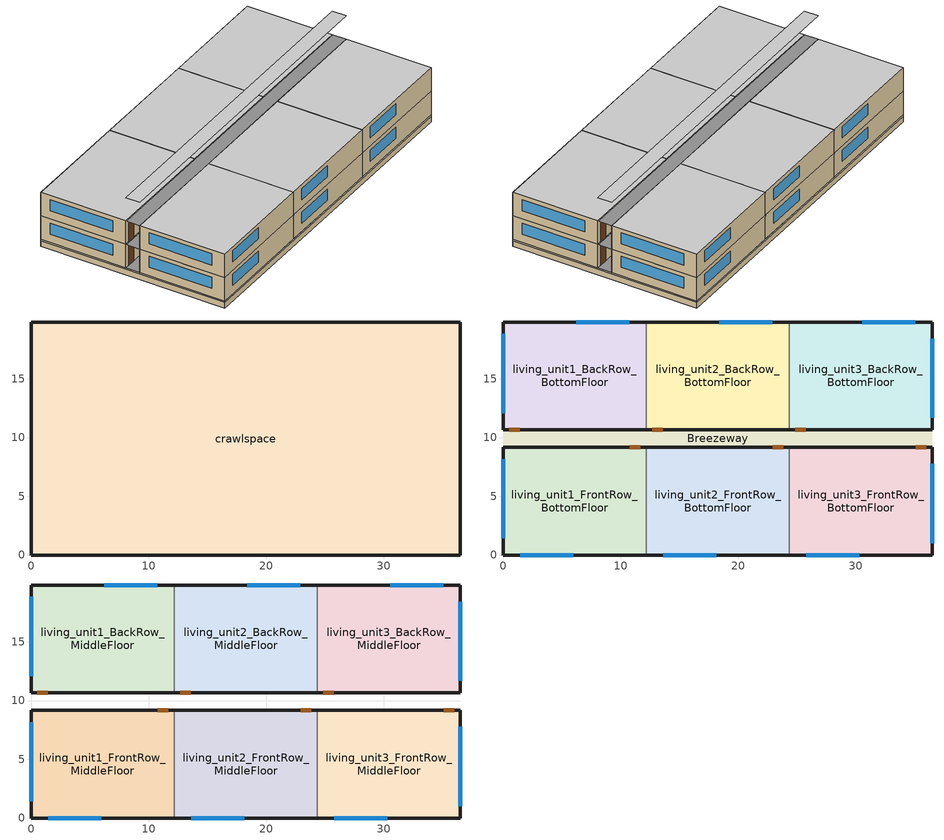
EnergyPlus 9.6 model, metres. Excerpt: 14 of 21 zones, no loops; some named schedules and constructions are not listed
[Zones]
crawlspace
 floor ground (Interior Floor): 36.54,0 0,0 0,19.82 36.54,19.82 z-0.61
 wall outside (Crawl Wall): 0,0 36.54,0 36.54,19.84 0,19.84 0,0 z0:0.15
 wall ground (Crawl Wall): 0,0 36.54,0 36.54,19.84 0,19.84 0,0 z-0.61:0
living_unit1_FrontRow_BottomFloor
 floor to crawlspace (Exterior Floor): 12.18,0 0,0 0,9.16 12.18,9.16 z0.15
 wall outside (Exterior Wall): 12.18,9.16 0,9.16 0,0 12.18,0 z0.15:2.74
 wall to living_unit2_FrontRow_BottomFloor (interiorwall): 12.18,0 12.18,9.16 z0.15:2.74
 window (Exterior Window): 1.46,0 5.96,0 / 0,8.16 0,1.41 z1.07:2.29
 door (Exterior Door): 11.68,9.16 10.76,9.16 z0.15:2.29
living_unit2_FrontRow_BottomFloor
 floor to crawlspace (Exterior Floor): 24.36,0 12.18,0 12.18,9.16 24.36,9.16 z0.15
 wall outside (Exterior Wall): 12.18,0 24.36,0 / 24.36,9.16 12.18,9.16 z0.15:2.74
 wall to living_unit3_FrontRow_BottomFloor (interiorwall): 24.36,0 24.36,9.16 z0.15:2.74
 window (Exterior Window): 13.64,0 18.14,0 z1.07:2.29
 door (Exterior Door): 23.86,9.16 22.94,9.16 z0.15:2.29
living_unit3_FrontRow_BottomFloor
 floor to crawlspace (Exterior Floor): 36.54,0 24.36,0 24.36,9.16 36.54,9.16 z0.15
 wall outside (Exterior Wall): 24.36,0 36.54,0 36.54,9.16 24.36,9.16 z0.15:2.74
 window (Exterior Window): 36.54,1 36.54,7.75 / 25.82,0 30.32,0 z1.07:2.29
 door (Exterior Door): 36.04,9.16 35.12,9.16 z0.15:2.29
living_unit1_BackRow_BottomFloor
 floor to crawlspace (Exterior Floor): 12.18,10.68 0,10.68 0,19.84 12.18,19.84 z0.15
 wall outside (Exterior Wall): 12.18,19.84 0,19.84 0,10.68 12.18,10.68 z0.15:2.74
 wall to living_unit2_BackRow_BottomFloor (interiorwall): 12.18,10.68 12.18,19.84 z0.15:2.74
 window (Exterior Window): 10.72,19.84 6.22,19.84 / 0,18.84 0,12.09 z1.07:2.29
 door (Exterior Door): 0.5,10.68 1.41,10.68 z0.15:2.29
living_unit2_BackRow_BottomFloor
 floor to crawlspace (Exterior Floor): 24.36,10.68 12.18,10.68 12.18,19.84 24.36,19.84 z0.15
 wall outside (Exterior Wall): 12.18,10.68 24.36,10.68 / 24.36,19.84 12.18,19.84 z0.15:2.74
 wall to living_unit3_BackRow_BottomFloor (interiorwall): 24.36,10.68 24.36,19.84 z0.15:2.74
 window (Exterior Window): 22.9,19.84 18.4,19.84 z1.07:2.29
 door (Exterior Door): 12.68,10.68 13.59,10.68 z0.15:2.29
living_unit3_BackRow_BottomFloor
 floor to crawlspace (Exterior Floor): 36.54,10.68 24.36,10.68 24.36,19.84 36.54,19.84 z0.15
 wall outside (Exterior Wall): 24.36,10.68 36.54,10.68 36.54,19.84 24.36,19.84 z0.15:2.74
 window (Exterior Window): 36.54,11.68 36.54,18.43 / 35.08,19.84 30.58,19.84 z1.07:2.29
 door (Exterior Door): 24.86,10.68 25.77,10.68 z0.15:2.29
Breezeway
 floor outside (Exterior Floor): 36.54,9.16 0,9.16 0,10.68 36.54,10.68 z0.15; 36.54,9.16 0,9.16 0,10.68 36.54,10.68 z2.74; 36.54,9.16 0,9.16 0,10.68 36.54,10.68 z5.33
 ceiling to attic (Interior Ceiling): 0,9.16 36.54,9.16 36.54,10.68 0,10.68 z7.92
living_unit1_FrontRow_MiddleFloor
 floor to living_unit1_FrontRow_BottomFloor (ceiling-floor-layer): 12.18,0 0,0 0,9.16 12.18,9.16 z2.74
 wall outside (Exterior Wall): 12.18,9.16 0,9.16 0,0 12.18,0 z2.74:5.33
 wall to living_unit2_FrontRow_MiddleFloor (interiorwall): 12.18,0 12.18,9.16 z2.74:5.33
 window (Exterior Window): 1.46,0 5.96,0 / 0,8.16 0,1.41 z3.66:4.88
 door (Exterior Door): 11.68,9.16 10.76,9.16 z2.74:4.88
 ceiling to living_unit1_FrontRow_TopFloor (ceiling-floor-layer): 0,0 12.18,0 12.18,9.16 0,9.16 z5.33
living_unit2_FrontRow_MiddleFloor
 floor to living_unit2_FrontRow_BottomFloor (ceiling-floor-layer): 24.36,0 12.18,0 12.18,9.16 24.36,9.16 z2.74
 wall outside (Exterior Wall): 12.18,0 24.36,0 / 24.36,9.16 12.18,9.16 z2.74:5.33
 wall to living_unit3_FrontRow_MiddleFloor (interiorwall): 24.36,0 24.36,9.16 z2.74:5.33
 window (Exterior Window): 13.64,0 18.14,0 z3.66:4.88
 door (Exterior Door): 23.86,9.16 22.94,9.16 z2.74:4.88
 ceiling to living_unit2_FrontRow_TopFloor (ceiling-floor-layer): 12.18,0 24.36,0 24.36,9.16 12.18,9.16 z5.33
living_unit3_FrontRow_MiddleFloor
 floor to living_unit3_FrontRow_BottomFloor (ceiling-floor-layer): 36.54,0 24.36,0 24.36,9.16 36.54,9.16 z2.74
 wall outside (Exterior Wall): 24.36,0 36.54,0 36.54,9.16 24.36,9.16 z2.74:5.33
 window (Exterior Window): 36.54,1 36.54,7.75 / 25.82,0 30.32,0 z3.66:4.88
 door (Exterior Door): 36.04,9.16 35.12,9.16 z2.74:4.88
 ceiling to living_unit3_FrontRow_TopFloor (ceiling-floor-layer): 24.36,0 36.54,0 36.54,9.16 24.36,9.16 z5.33
living_unit1_BackRow_MiddleFloor
 floor to living_unit1_BackRow_BottomFloor (ceiling-floor-layer): 12.18,10.68 0,10.68 0,19.84 12.18,19.84 z2.74
 wall outside (Exterior Wall): 12.18,19.84 0,19.84 0,10.68 12.18,10.68 z2.74:5.33
 wall to living_unit2_BackRow_MiddleFloor (interiorwall): 12.18,10.68 12.18,19.84 z2.74:5.33
 window (Exterior Window): 10.72,19.84 6.22,19.84 / 0,18.84 0,12.09 z3.66:4.88
 door (Exterior Door): 0.5,10.68 1.41,10.68 z2.74:4.88
 ceiling to living_unit1_BackRow_TopFloor (ceiling-floor-layer): 0,10.68 12.18,10.68 12.18,19.84 0,19.84 z5.33
living_unit2_BackRow_MiddleFloor
 floor to living_unit2_BackRow_BottomFloor (ceiling-floor-layer): 24.36,10.68 12.18,10.68 12.18,19.84 24.36,19.84 z2.74
 wall outside (Exterior Wall): 12.18,10.68 24.36,10.68 / 24.36,19.84 12.18,19.84 z2.74:5.33
 wall to living_unit3_BackRow_MiddleFloor (interiorwall): 24.36,10.68 24.36,19.84 z2.74:5.33
 window (Exterior Window): 22.9,19.84 18.4,19.84 z3.66:4.88
 door (Exterior Door): 12.68,10.68 13.59,10.68 z2.74:4.88
 ceiling to living_unit2_BackRow_TopFloor (ceiling-floor-layer): 12.18,10.68 24.36,10.68 24.36,19.84 12.18,19.84 z5.33
living_unit3_BackRow_MiddleFloor
 floor to living_unit3_BackRow_BottomFloor (ceiling-floor-layer): 36.54,10.68 24.36,10.68 24.36,19.84 36.54,19.84 z2.74
 wall outside (Exterior Wall): 24.36,10.68 36.54,10.68 36.54,19.84 24.36,19.84 z2.74:5.33
 window (Exterior Window): 36.54,11.68 36.54,18.43 / 35.08,19.84 30.58,19.84 z3.66:4.88
 door (Exterior Door): 24.86,10.68 25.77,10.68 z2.74:4.88
 ceiling to living_unit3_BackRow_TopFloor (ceiling-floor-layer): 24.36,10.68 36.54,10.68 36.54,19.84 24.36,19.84 z5.33
[Building]
US+MF+CZ5B+hp+crawlspace+IECC_2021: North Axis {deg}=0; Terrain=Suburbs; Loads Convergence Tolerance Value {W}=0.04; Temperature Convergence Tolerance Value {deltaC}=0.4; Solar Distribution=FullExterior; Maximum Number of Warmup Days=25; Minimum Number of Warmup Days=6
[Site:Location]
Denver-Aurora-Buckley.AFB_CO_USA WMO=724695: Latitude {deg}=39.72; Longitude {deg}=-104.75; Time Zone {hr}=-7; Elevation {m}=1726
[SizingPeriod:DesignDay] Day of Month=21; Dry-Bulb Temperature Range Modifier Type=DefaultMultipliers; Humidity Condition Type=Wetbulb; Barometric Pressure {Pa}=82237; Rain Indicator=No; Snow Indicator=No; Daylight Saving Time Indicator=No
Name | Month | Day Type | Maximum Dry-Bulb Temperature {C} | Daily Dry-Bulb Temperature Range {deltaC} | Wetbulb or DewPoint at Maximum Dry-Bulb {C} | Wind Speed {m/s} | Wind Direction {deg} | Solar Model Indicator | Sky Clearness | ASHRAE Clear Sky Optical Depth for Beam Irradiance (taub) | ASHRAE Clear Sky Optical Depth for Diffuse Irradiance (taud)
Denver-Aurora-Buckley.AFB_CO_USA Ann Htg 99.6% Condns DB | 12 | WinterDesignDay | -17.9 | 0 | -17.9 | 2.5 | 180 | ASHRAEClearSky | 0
Denver-Aurora-Buckley.AFB_CO_USA Ann Clg .4% Condns DB=>MWB | 7 | SummerDesignDay | 33.9 | 14.8 | 15 | 3.6 | 30 | ASHRAETau |  | 0.423 | 2.02
[Site:WaterMainsTemperature]
Calculation Method=Correlation; Annual Average Outdoor Air Temperature {C}=9.95; Maximum Difference In Monthly Average Outdoor Air Temperatures {deltaC}=23.7
[Material]
Name | Roughness | Thickness {m} | Conductivity {W/m-K} | Density {kg/m3} | Specific Heat {J/kg-K} | Thermal Absorptance | Solar Absorptance | Visible Absorptance
sheathing_consol_layer | Rough | 0.031115 | 0.035329 | 20.1 | 1465.415
ceil_consol_layer | Rough | 0.566491 | 0.0617176 | 41.9286 | 776.251
floor_consol_layer | Rough | 0.23495 | 0.0515515 | 55.074 | 916.9311
wall_consol_layer | Rough | 0.1397 | 0.057165 | 120.801 | 1036.26
Concrete_4in | Rough | 0.101498 | 1.312098 | 2242.8 | 465.2
syn_stucco | MediumSmooth | 0.003048 | 8.65E-02 | 400 | 878.64
Drywall_1/2in | MediumSmooth | 0.0127 | 0.16009 | 800.923 | 1087.84
OSB_5/8in | MediumSmooth | 0.015875 | 0.1163 | 544.627 | 1213.36
OSB_7/16in | MediumSmooth | 0.0111125 | 0.1163 | 544.627 | 1213.36
Plywood_3/4in | Rough | 0.01905 | 0.115458 | 544.68 | 674.54 | 0.9 | 0.7 | 0.7
Lumber_2x4 | Rough | 0.0890016 | 0.115458 | 512.64 | 767.58 | 0.9 | 0.7 | 0.7
Carpet_n_pad | MediumSmooth | 0.0254001 | 0.0601314 | 32.0369 | 836.8 | 0.9 | 0.7 | 0.7
door_const | Smooth | 0.0422696 | 0.0720096 | 512.64 | 767.58
[WindowMaterial:SimpleGlazingSystem]
Glass: U-Factor {W/m2-K}=1.70358; Solar Heat Gain Coefficient=0.3344; Visible Transmittance=0.88
[Construction]
Exterior Wall: syn_stucco, sheathing_consol_layer, OSB_7/16in, wall_consol_layer, Drywall_1/2in
ceiling-floor-layer: Lumber_2x4
Exterior Floor: floor_consol_layer, Plywood_3/4in, Carpet_n_pad
Interior Floor: Plywood_3/4in, Carpet_n_pad
Interior Ceiling: ceil_consol_layer, Drywall_1/2in
interiorwall: Drywall_1/2in, OSB_5/8in, Drywall_1/2in
Exterior Window: Glass
Exterior Door: door_const
crawl wall: Concrete_4in
[Zone] Multiplier=1
crawlspace; Breezeway; living_unit1_FrontRow_BottomFloor; living_unit2_FrontRow_BottomFloor; living_unit3_FrontRow_BottomFloor; living_unit1_BackRow_BottomFloor; living_unit2_BackRow_BottomFloor; living_unit3_BackRow_BottomFloor; living_unit1_FrontRow_MiddleFloor; living_unit2_FrontRow_MiddleFloor; living_unit3_FrontRow_MiddleFloor; living_unit1_BackRow_MiddleFloor; living_unit2_BackRow_MiddleFloor; living_unit3_BackRow_MiddleFloor
[WindowShadingControl] Shading Type=InteriorBlind; Construction with Shading=window_w_blinds; Shading Control Type=OnIfScheduleAllows; Schedule=shading_2012iecc; Shading Control Is Scheduled=Yes; Glare Control Is Active=No; Multiple Surface Control Type=Sequential
Name | Zone | Fenestration Surface 1 | Fenestration Surface 2 | Fenestration Surface 3
Shades-living_unit1_FRONTROW_BOTTOMFLOOR | LIVING_UNIT1_FRONTROW_BOTTOMFLOOR | Window_ldf_unit1_FrontRow_BottomFloor
Shades-living_unit2_FRONTROW_BOTTOMFLOOR | LIVING_UNIT2_FRONTROW_BOTTOMFLOOR | Window_ldf_unit2_FrontRow_BottomFloor
Shades-living_unit3_FRONTROW_BOTTOMFLOOR | LIVING_UNIT3_FRONTROW_BOTTOMFLOOR | Window_sdr_unit3_FrontRow_BottomFloor | Window_sdl_unit3_FrontRow_BottomFloor | Window_ldf_unit3_FrontRow_BottomFloor
Shades-living_unit1_BACKROW_BOTTOMFLOOR | LIVING_UNIT1_BACKROW_BOTTOMFLOOR | Window_ldb_unit1_BackRow_BottomFloor
Shades-living_unit2_BACKROW_BOTTOMFLOOR | LIVING_UNIT2_BACKROW_BOTTOMFLOOR | Window_ldb_unit2_BackRow_BottomFloor
Shades-living_unit3_BACKROW_BOTTOMFLOOR | LIVING_UNIT3_BACKROW_BOTTOMFLOOR | Window_sdr_unit3_BackRow_BottomFloor | Window_sdl_unit3_BackRow_BottomFloor | Window_ldb_unit3_BackRow_BottomFloor
Shades-living_unit1_FRONTROW_MIDDLEFLOOR | LIVING_UNIT1_FRONTROW_MIDDLEFLOOR | Window_ldf_unit1_FrontRow_MiddleFloor
Shades-living_unit2_FRONTROW_MIDDLEFLOOR | LIVING_UNIT2_FRONTROW_MIDDLEFLOOR | Window_ldf_unit2_FrontRow_MiddleFloor
Shades-living_unit3_FrontRow_MiddleFloor | LIVING_UNIT3_FrontRow_MiddleFloor | Window_sdr_unit3_FrontRow_MiddleFloor | Window_sdl_unit3_FrontRow_MiddleFloor | Window_ldf_unit3_FrontRow_MiddleFloor
Shades-living_unit1_BackRow_MiddleFloor | LIVING_UNIT1_BackRow_MiddleFloor | Window_ldb_unit1_BackRow_MiddleFloor
Shades-living_unit2_BackRow_MiddleFloor | LIVING_UNIT2_BackRow_MiddleFloor | Window_ldb_unit2_BackRow_MiddleFloor
Shades-living_unit3_BackRow_MiddleFloor | LIVING_UNIT3_BackRow_MiddleFloor | Window_sdr_unit3_BackRow_MiddleFloor | Window_sdl_unit3_BackRow_MiddleFloor | Window_ldb_unit3_BackRow_MiddleFloor
[GroundHeatTransfer:Control]
gtp_control: Run Basement Preprocessor=no; Run Slab Preprocessor=yes
[GroundHeatTransfer:Slab:Materials]
NMAT: Number of materials=2; ALBEDO: Surface Albedo: No Snow=0.16; ALBEDO: Surface Albedo: Snow=0.4; EPSLW: Surface Emissivity: No Snow=0.9; EPSLW: Surface Emissivity: Snow=0.9; Z0: Surface Roughness: No Snow {cm}=0.75; Z0: Surface Roughness: Snow {cm}=0.05; HIN: Indoor HConv: Downward Flow {W/m2-K}=6; HIN: Indoor HConv: Upward {W/m2-K}=9
[GroundHeatTransfer:Slab:MatlProps]
RHO: Slab Material density {kg/m3}=2300; RHO: Soil Density {kg/m3}=1200; CP: Slab CP {J/kg-K}=650; CP: Soil CP {J/kg-K}=1200; TCON: Slab k {W/m-K}=0.9; TCON: Soil k {W/m-K}=1
[GroundHeatTransfer:Slab:BoundConds]
EVTR: Is surface evapotranspiration modeled=FALSE; FIXBC: is the lower boundary at a fixed temperature=TRUE; TDEEPin {C}=10; USRHflag: Is the ground surface h specified by the user?=FALSE
[GroundHeatTransfer:Slab:BldgProps]
IYRS: Number of years to iterate=10; Shape: Slab shape=0; HBLDG: Building height {m}=4; TIN1: January Indoor Average Temperature Setpoint {C}=22.22; TIN2: February Indoor Average Temperature Setpoint {C}=22.22; TIN3: March Indoor Average Temperature Setpoint {C}=22.22; TIN4: April Indoor Average Temperature Setpoint {C}=22.22; TIN5: May Indoor Average Temperature Setpoint {C}=22.22; TIN6: June Indoor Average Temperature Setpoint {C}=23.88; TIN7: July Indoor Average Temperature Setpoint {C}=23.88; TIN8: August Indoor Average Temperature Setpoint {C}=23.88; TIN9: September Indoor Average Temperature Setpoint {C}=23.88; TIN10: October Indoor Average Temperature Setpoint {C}=22.22; TIN11: November Indoor Average Temperature Setpoint {C}=22.22; TIN12: December Indoor Average Temperature Setpoint {C}=22.22; TINAmp: Daily Indoor sine wave variation amplitude {deltaC}=0; ConvTol: Convergence Tolerance=0.1
[GroundHeatTransfer:Slab:Insulation]
RINS: R value of under slab insulation {m2-K/W}=0; DINS: Width of strip of under slab insulation {m}=0; RVINS: R value of vertical insulation {m2-K/W}=0; ZVINS: Depth of vertical insulation {m}=0.6; IVINS: Flag: Is there vertical insulation=0
[GroundHeatTransfer:Slab:EquivalentSlab]
APRatio: The area to perimeter ratio for this slab {m}=2.61305; SLABDEPTH: Thickness of slab on grade {m}=0.1; CLEARANCE: Distance from edge of slab to domain edge {m}=15; ZCLEARANCE: Distance from bottom of slab to domain bottom {m}=15
[GroundHeatTransfer:Basement:SimParameters]
F: Multiplier for the ADI solution=0.1; IYRS: Maximum number of yearly iterations:=15
[GroundHeatTransfer:Basement:MatlProps]
NMAT: Number of materials in this domain=6; Density for Foundation Wall {kg/m3}=2243; density for Floor Slab {kg/m3}=2243; density for Ceiling {kg/m3}=311; density for Soil {kg/m3}=1500; density for Gravel {kg/m3}=2000; density for Wood {kg/m3}=449; Specific heat for foundation wall {J/kg-K}=880; Specific heat for floor slab {J/kg-K}=880; Specific heat for ceiling {J/kg-K}=1530; Specific heat for soil {J/kg-K}=840; Specific heat for gravel {J/kg-K}=720; Specific heat for wood {J/kg-K}=1530; Thermal conductivity for foundation wall {W/m-K}=1.4; Thermal conductivity for floor slab {W/m-K}=1.4; Thermal conductivity for ceiling {W/m-K}=0.09; thermal conductivity for soil {W/m-K}=1.1; thermal conductivity for gravel {W/m-K}=1.9; thermal conductivity for wood {W/m-K}=0.12
[GroundHeatTransfer:Basement:Insulation]
REXT: R Value of any exterior insulation {m2-K/W}=1.761e-05; INSFULL: Flag: Is the wall fully insulated?=True
[GroundHeatTransfer:Basement:SurfaceProps]
ALBEDO: Surface albedo for No snow conditions=0.16; ALBEDO: Surface albedo for snow conditions=0.4; EPSLN: Surface emissivity No Snow=0.94; EPSLN: Surface emissivity with Snow=0.86; VEGHT: Surface roughness No snow conditions {cm}=6; VEGHT: Surface roughness Snow conditions {cm}=0.25; PET: Flag, Potential evapotranspiration on?=False
[GroundHeatTransfer:Basement:BldgData]
DWALL: Wall thickness {m}=0.2; DSLAB: Floor slab thickness {m}=0.243828; DGRAVXY: Width of gravel pit beside basement wall {m}=0.3; DGRAVZN: Gravel depth extending above the floor slab {m}=0.2; DGRAVZP: Gravel depth below the floor slab {m}=0.1
[GroundHeatTransfer:Basement:Interior]
COND: Flag: Is the basement conditioned?=True; HIN: Downward convection only heat transfer coefficient {W/m2-K}=0.92; HIN: Upward convection only heat transfer coefficient {W/m2-K}=4.04; HIN: Horizontal convection only heat transfer coefficient {W/m2-K}=3.08; HIN: Downward combined (convection and radiation) heat transfer coefficient {W/m2-K}=6.13; HIN: Upward combined (convection and radiation) heat transfer coefficient {W/m2-K}=9.26; HIN: Horizontal combined (convection and radiation) heat transfer coefficient {W/m2-K}=8.29
[GroundHeatTransfer:Basement:ComBldg]
January average temperature {C}=21; February average temperature {C}=21; March average temperature {C}=21; April average temperature {C}=21; May average temperature {C}=24; June average temperature {C}=24; July average temperature {C}=24; August average temperature {C}=24; September average temperature {C}=24; October average temperature {C}=24; November average temperature {C}=21; December average temperature {C}=21; Daily variation sine wave amplitude {deltaC}=21
[GroundHeatTransfer:Basement:EquivSlab]
APRatio: The area to perimeter ratio for this slab {m}=2.61305; EquivSizing: Flag=True
[GroundHeatTransfer:Basement:EquivAutoGrid]
CLEARANCE: Distance from outside of wall to edge of 3-D ground domain {m}=15; SlabDepth: Thickness of the floor slab {m}=0.1; BaseDepth: Depth of the basement wall below grade {m}=1.21914
[People] Number of People Schedule=Occupancy; Number of People Calculation Method=People; Number of People=2; Fraction Radiant=0; Sensible Heat Fraction=autocalculate; Activity Level Schedule=activity_sch; Enable ASHRAE 55 Comfort Warnings=No; Mean Radiant Temperature Calculation Type=ZoneAveraged
Name | Zone or ZoneList or Space or SpaceList
people_unit1_FrontRow_BottomFloor | living_unit1_FrontRow_BottomFloor
people_unit2_FrontRow_BottomFloor | living_unit2_FrontRow_BottomFloor
people_unit3_FrontRow_BottomFloor | living_unit3_FrontRow_BottomFloor
people_unit1_BackRow_BottomFloor | living_unit1_BackRow_BottomFloor
people_unit2_BackRow_BottomFloor | living_unit2_BackRow_BottomFloor
people_unit3_BackRow_BottomFloor | living_unit3_BackRow_BottomFloor
people_unit1_FrontRow_MiddleFloor | living_unit1_FrontRow_MiddleFloor
people_unit2_FrontRow_MiddleFloor | living_unit2_FrontRow_MiddleFloor
people_unit3_FrontRow_MiddleFloor | living_unit3_FrontRow_MiddleFloor
people_unit1_BackRow_MiddleFloor | living_unit1_BackRow_MiddleFloor
people_unit2_BackRow_MiddleFloor | living_unit2_BackRow_MiddleFloor
people_unit3_BackRow_MiddleFloor | living_unit3_BackRow_MiddleFloor
[Lights] Schedule=InteriorLightingHE; Design Level Calculation Method=Watts/Area; Return Air Fraction=0; Fraction Radiant=0.6; Fraction Visible=0.2; Fraction Replaceable=0
Name | Zone or ZoneList or Space or SpaceList | Watts per Zone Floor Area {W/m2}
Living Hardwired Lighting1_FrontRow_BottomFloor | living_unit1_FrontRow_BottomFloor | 1.26452
Living Plug-in Lighting1_FrontRow_BottomFloor | living_unit1_FrontRow_BottomFloor | 0.575035
Living Hardwired Lighting2_FrontRow_BottomFloor | living_unit2_FrontRow_BottomFloor | 1.26452
Living Plug-in Lighting2_FrontRow_BottomFloor | living_unit2_FrontRow_BottomFloor | 0.575035
Living Hardwired Lighting3_FrontRow_BottomFloor | living_unit3_FrontRow_BottomFloor | 1.26452
Living Plug-in Lighting3_FrontRow_BottomFloor | living_unit3_FrontRow_BottomFloor | 0.575035
Living Hardwired Lighting1_BackRow_BottomFloor | living_unit1_BackRow_BottomFloor | 1.26452
Living Plug-in Lighting1_BackRow_BottomFloor | living_unit1_BackRow_BottomFloor | 0.575035
Living Hardwired Lighting2_BackRow_BottomFloor | living_unit2_BackRow_BottomFloor | 1.26452
Living Plug-in Lighting2_BackRow_BottomFloor | living_unit2_BackRow_BottomFloor | 0.575035
Living Hardwired Lighting3_BackRow_BottomFloor | living_unit3_BackRow_BottomFloor | 1.26452
Living Plug-in Lighting3_BackRow_BottomFloor | living_unit3_BackRow_BottomFloor | 0.575035
Living Hardwired Lighting1_FrontRow_MiddleFloor | living_unit1_FrontRow_MiddleFloor | 1.26452
Living Plug-in Lighting1_FrontRow_MiddleFloor | living_unit1_FrontRow_MiddleFloor | 0.575035
Living Hardwired Lighting2_FrontRow_MiddleFloor | living_unit2_FrontRow_MiddleFloor | 1.26452
Living Plug-in Lighting2_FrontRow_MiddleFloor | living_unit2_FrontRow_MiddleFloor | 0.575035
Living Hardwired Lighting3_FrontRow_MiddleFloor | living_unit3_FrontRow_MiddleFloor | 1.26452
Living Plug-in Lighting3_FrontRow_MiddleFloor | living_unit3_FrontRow_MiddleFloor | 0.575035
Living Hardwired Lighting1_BackRow_MiddleFloor | living_unit1_BackRow_MiddleFloor | 1.26452
Living Plug-in Lighting1_BackRow_MiddleFloor | living_unit1_BackRow_MiddleFloor | 0.575035
Living Hardwired Lighting2_BackRow_MiddleFloor | living_unit2_BackRow_MiddleFloor | 1.26452
Living Plug-in Lighting2_BackRow_MiddleFloor | living_unit2_BackRow_MiddleFloor | 0.575035
Living Hardwired Lighting3_BackRow_MiddleFloor | living_unit3_BackRow_MiddleFloor | 1.26452
Living Plug-in Lighting3_BackRow_MiddleFloor | living_unit3_BackRow_MiddleFloor | 0.575035
[ElectricEquipment] Zone or ZoneList or Space or SpaceList=living_unit1_FrontRow_BottomFloor
Name | Schedule | Design Level Calculation Method | Design Level {W} | Fraction Latent | Fraction Radiant | Fraction Lost | Watts per Zone Floor Area {W/m2}
dishwasher1_FrontRow_BottomFloor | DishWasher | EquipmentLevel | 54.7543 | 0.15 | 0.6 | 0.25
refrigerator1_FrontRow_BottomFloor | Refrigerator | EquipmentLevel | 91.0576 | 0 | 1 | 0
clotheswasher1_FrontRow_BottomFloor | ClothesWasher | EquipmentLevel | 23.732 | 0 | 0.8 | 0.2
electric_dryer1_FrontRow_BottomFloor | ClothesDryer | EquipmentLevel | 177.596 | 0.05 | 0.15 | 0.8
electric_range1_FrontRow_BottomFloor | CookingRange | EquipmentLevel | 206.727 | 0.3 | 0.4 | 0.3
television1_FrontRow_BottomFloor | InteriorLighting | EquipmentLevel | 0 | 0 | 1 | 0
electric_mels1_FrontRow_BottomFloor | MiscPlugLoad | EquipmentLevel | 440.553 | 0.06 | 0.69 | 0.25
IECC_Adj1_FrontRow_BottomFloor | MiscPlugLoad | Watts/Area |  | 0.062439 | 0.411909 | 0.251045 | 0.262109
